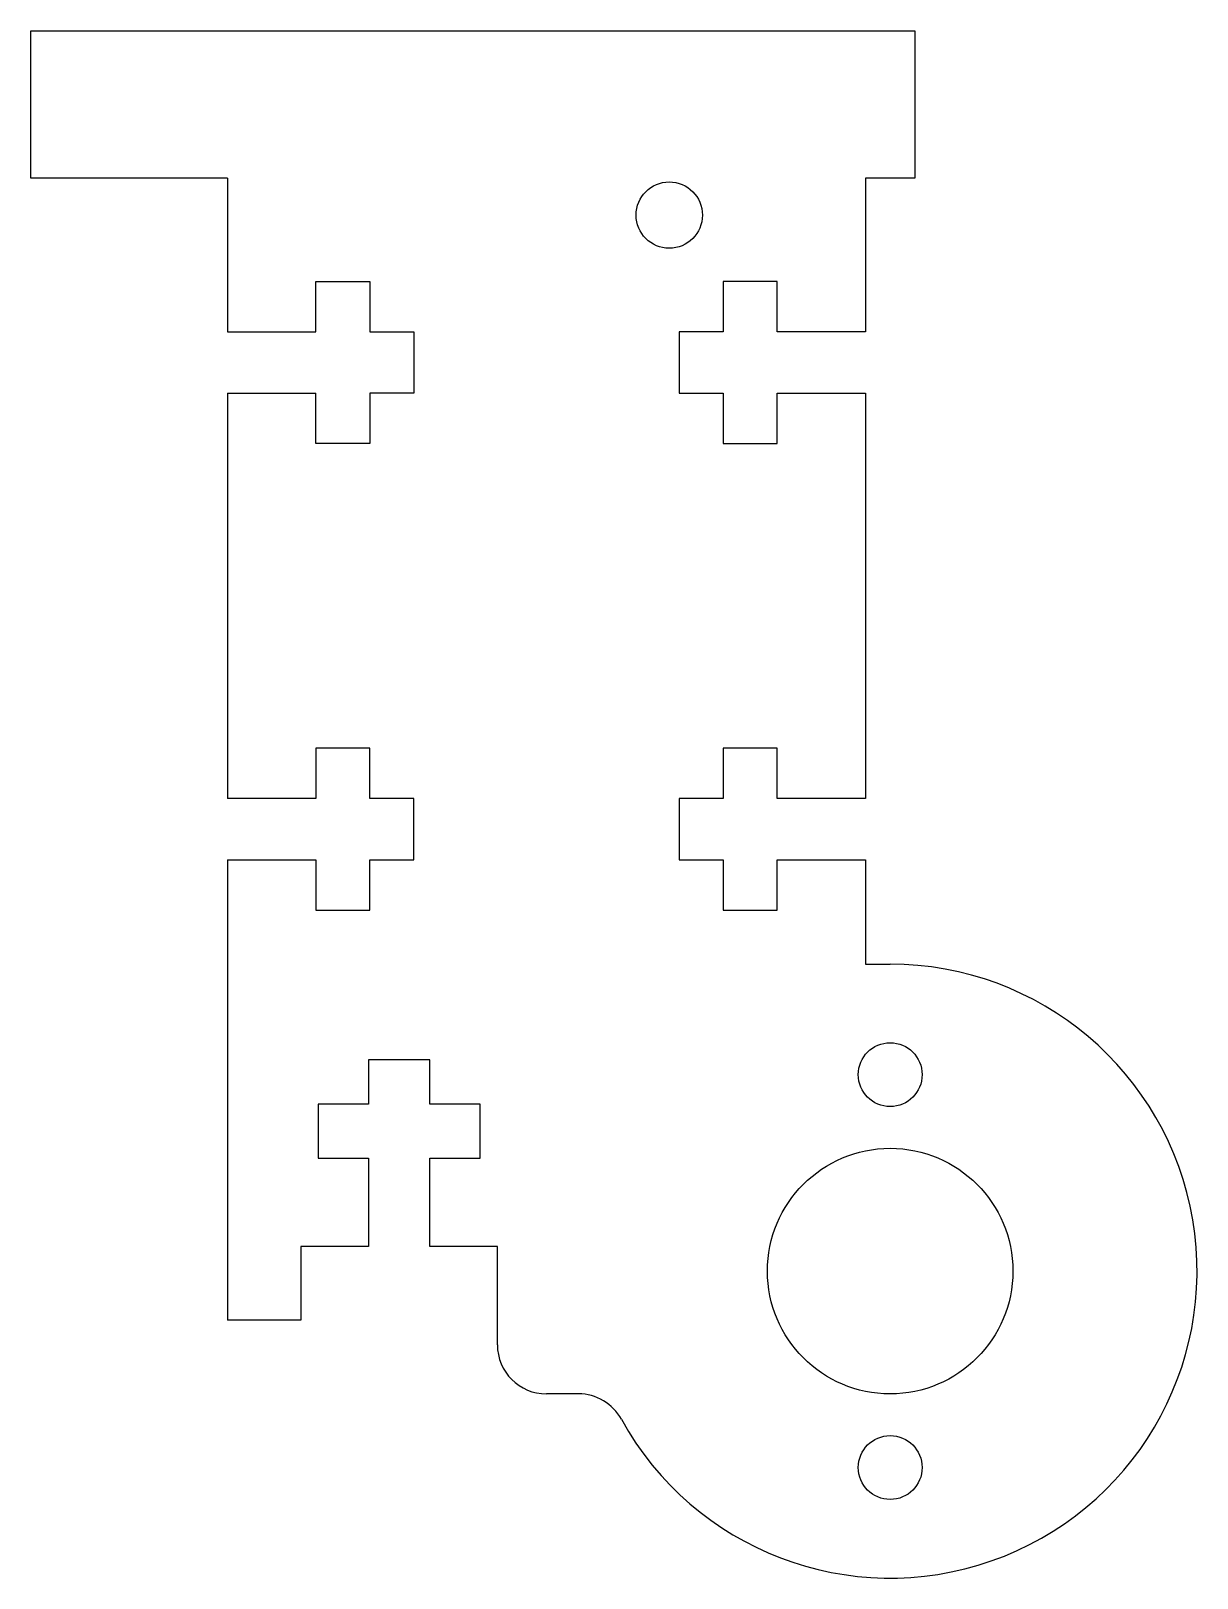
# Model space of a CAD drawing. Extents: x -36 to 13, y -13 to 474.
# Drawn here: x -36 to 11.5, y -12.5 to 50.5 of the extents above.
import ezdxf

# ---------------------------------------------------------------- set-up
doc = ezdxf.new("R2010")
doc.units = 0
doc.header["$MEASUREMENT"] = 0
doc.layers.add('MOTOR_RAIL', color=1, linetype='CONTINUOUS')
doc.layers.add('MOTOR_RAIL_380', color=1, linetype='CONTINUOUS')

msp = doc.modelspace()

# ---------------------------------------------------------------- linework, layer by layer
at = {"layer": 'MOTOR_RAIL'}
for p, q in [((-36, 44.5), (-36, 50.5)), ((-36, 50.5), (0, 50.5)), ((0, 50.5), (0, 44.5)), ((-28, 44.5), (-36, 44.5)), ((-28, 44.5), (-28, 38.25)), ((0, 44.5), (-2, 44.5)), ((-2, 44.5), (-2, 38.25)), ((-24.4, 38.25), (-24.4, 40.3)), ((-24.4, 40.3), (-22.2, 40.3)), ((-22.2, 40.3), (-22.2, 38.25)), ((-5.6, 40.3), (-7.8, 40.3)), ((-7.8, 40.3), (-7.8, 38.25)), ((-5.6, 38.25), (-5.6, 40.3)), ((-28, 38.25), (-24.4, 38.25)), ((-22.2, 38.25), (-20.4, 38.25)), ((-20.4, 38.25), (-20.4, 35.75)), ((-7.8, 38.25), (-9.6, 38.25)), ((-9.6, 38.25), (-9.6, 35.75)), ((-2, 38.25), (-5.6, 38.25)), ((-28, 35.75), (-24.4, 35.75)), ((-28, 35.75), (-28, 19.25)), ((-24.4, 33.7), (-24.4, 35.75)), ((-20.4, 35.75), (-22.2, 35.75)), ((-22.2, 35.75), (-22.2, 33.7)), ((-9.6, 35.75), (-7.8, 35.75)), ((-7.8, 35.75), (-7.8, 33.7)), ((-5.6, 33.7), (-5.6, 35.75)), ((-5.6, 35.75), (-2, 35.75)), ((-2, 35.75), (-2, 19.25)), ((-22.2, 33.7), (-24.4, 33.7)), ((-7.8, 33.7), (-5.6, 33.7)), ((-22.2, 21.3), (-24.4, 21.3)), ((-24.4, 21.3), (-24.4, 19.25)), ((-22.2, 19.25), (-22.2, 21.3)), ((-5.6, 21.3), (-7.8, 21.3)), ((-7.8, 21.3), (-7.8, 19.25)), ((-5.6, 19.25), (-5.6, 21.3)), ((-24.4, 19.25), (-28, 19.25)), ((-20.4, 19.25), (-22.2, 19.25)), ((-20.4, 16.75), (-20.4, 19.25)), ((-7.8, 19.25), (-9.6, 19.25)), ((-9.6, 19.25), (-9.6, 16.75)), ((-2, 19.25), (-5.6, 19.25)), ((-28, 16.75), (-24.4, 16.75)), ((-28, 16.75), (-28, -2)), ((-24.4, 16.75), (-24.4, 14.7)), ((-22.2, 14.7), (-22.2, 16.75)), ((-22.2, 16.75), (-20.4, 16.75)), ((-9.6, 16.75), (-7.8, 16.75)), ((-7.8, 16.75), (-7.8, 14.7)), ((-5.6, 14.7), (-5.6, 16.75)), ((-5.6, 16.75), (-2, 16.75)), ((-2, 16.75), (-2, 12.5)), ((-24.4, 14.7), (-22.2, 14.7)), ((-7.8, 14.7), (-5.6, 14.7)), ((-2, 12.5), (-1, 12.5)), ((-19.75, 8.6), (-22.25, 8.6)), ((-22.25, 8.6), (-22.25, 6.8)), ((-19.75, 6.8), (-19.75, 8.6)), ((-22.25, 6.8), (-24.3, 6.8)), ((-24.3, 6.8), (-24.3, 4.6)), ((-17.7, 6.8), (-19.75, 6.8)), ((-17.7, 4.6), (-17.7, 6.8)), ((-24.3, 4.6), (-22.25, 4.6)), ((-22.25, 4.6), (-22.25, 1)), ((-19.75, 1), (-19.75, 4.6)), ((-19.75, 4.6), (-17.7, 4.6)), ((-22.25, 1), (-25, 1)), ((-25, 1), (-25, -2)), ((-17, 1), (-19.75, 1)), ((-17, -3), (-17, 1)), ((-25, -2), (-28, -2)), ((-13.698, -5), (-15, -5))]:
    msp.add_line(p, q, dxfattribs=at)
msp.add_circle((-10, 43), 1.35, dxfattribs=at)
for centre, radius, start, end in [((-1, 0), 12.5, 208.86573, 90), ((-15, -3), 2, 180, 270), ((-13.698, -7), 2, 28.86573, 90)]:
    msp.add_arc(centre, radius, start, end, dxfattribs=at)
at = {"layer": 'MOTOR_RAIL_380'}
for centre, radius in [((-1, 8), 1.3), ((-1, 0), 5), ((-1, -8), 1.3)]:
    msp.add_circle(centre, radius, dxfattribs=at)

doc.saveas('drawing.dxf')
